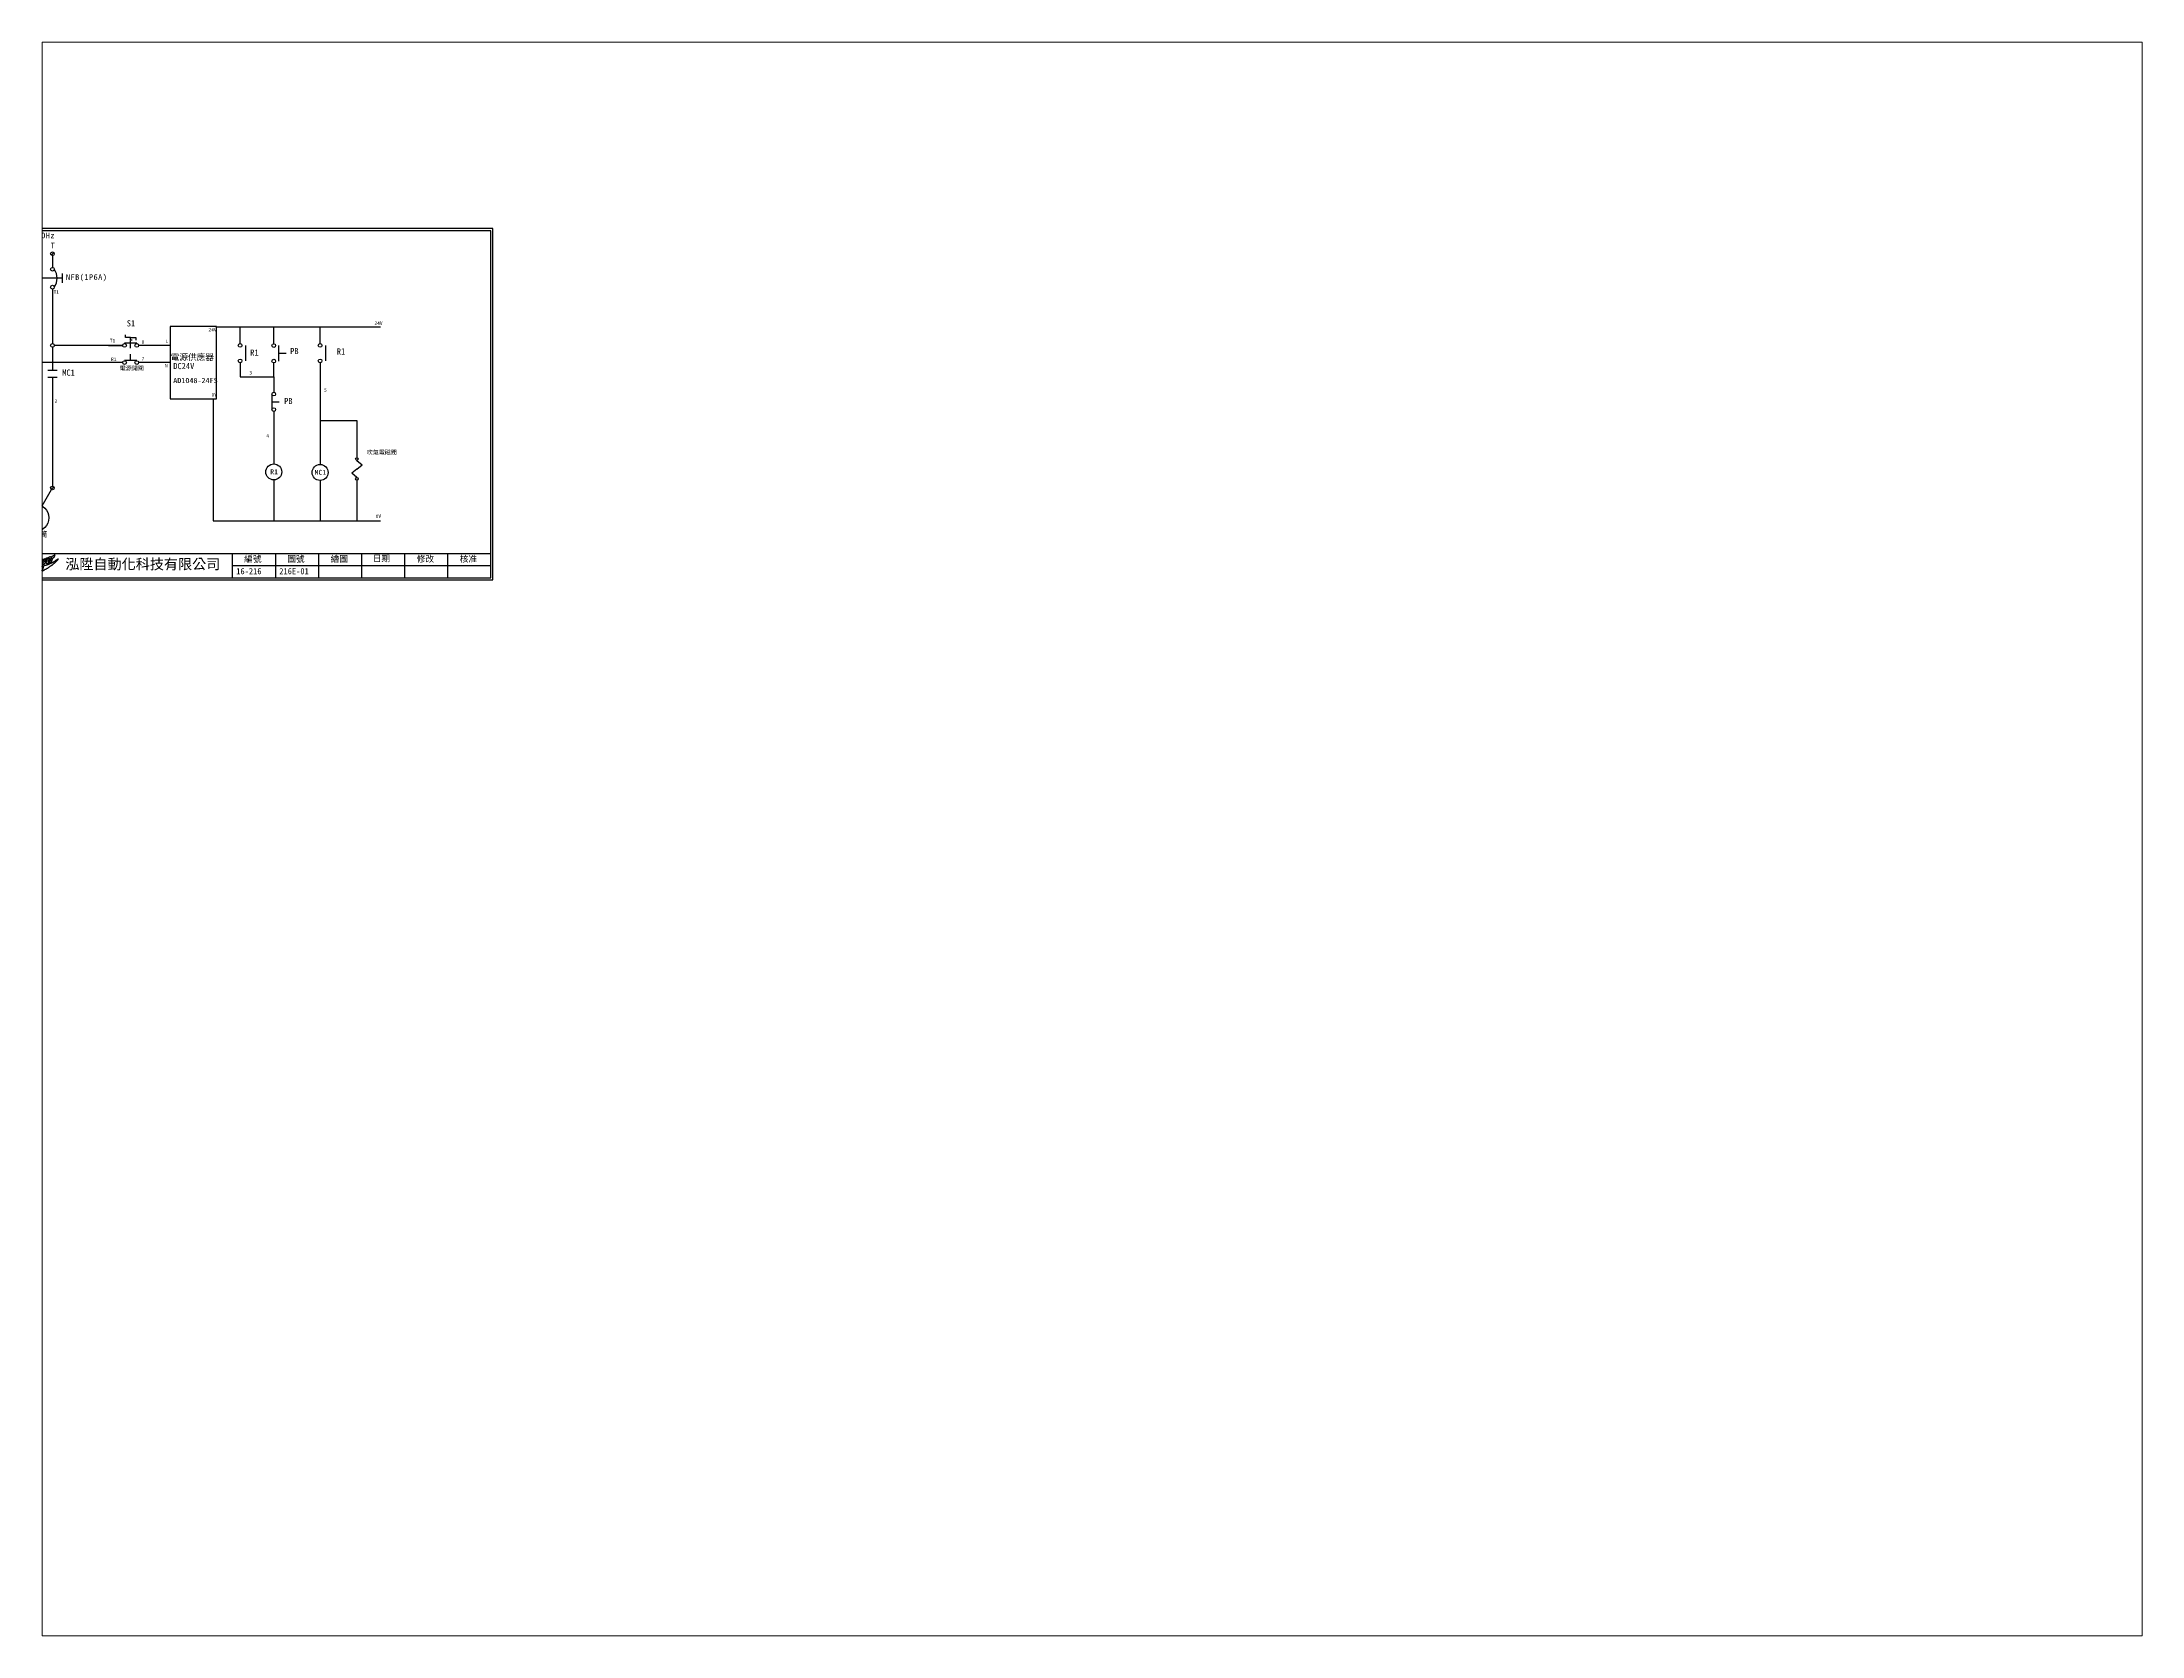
# Paper-space layout '配置1' of a CAD drawing. Extents: x 26 to 231, y 20 to 176.
# The model-space entities are those that its viewports show. They can reach past a viewport. Long polylines and large blocks are cut down to what shows.
import ezdxf
from ezdxf.enums import TextEntityAlignment as Align

# ---------------------------------------------------------------- set-up
doc = ezdxf.new("R2010")
doc.units = 0
doc.linetypes.add('DASHED', pattern=[0.2, 0.1, -0.1])
doc.linetypes.add('HIDDEN9', pattern=[3.5, 2, -1.5])
doc.layers.get('0').update_dxf_attribs({"linetype": 'CONTINUOUS'})
for name, color, linetype in [('7', 7, 'CONTINUOUS'), ('圖框層', 7, 'CONTINUOUS'), ('標尺寸層', 3, 'CONTINUOUS'), ('輪廓線層', 7, 'CONTINUOUS')]:
    doc.layers.add(name, color=color, linetype=linetype)
doc.styles.add('CNS', font='romanc.shx', dxfattribs={"bigfont": 'chineset.shx'})
doc.styles.add('STSL', font='kaiu.ttf')
doc.styles.add('標楷體', font='kaiu.ttf')

msp = doc.modelspace()

# ---------------------------------------------------------------- linework, layer by layer
for p, q in [((8.3, 445.5), (6.8, 444)), ((7.5, 424.3), (7.5, 392.7)), ((102.9, 402.6), (75.9, 402.6)), ((75.9, 402.6), (75.9, 360.6)), ((102.9, 364.4), (102.9, 402.6)), ((7.5, 390.5), (7.6, 377.2)), ((48.3, 391.6), (8.6, 391.6)), ((40.1, 391.6), (48.3, 391.6)), ((42.2, 391.6), (48.3, 391.6)), ((49.9, 396.2), (49.9, 397.7)), ((52.9, 396.2), (49.9, 396.2)), ((52.9, 396.2), (55.9, 396.2)), ((53.9, 394.6), (52.9, 394.9)), ((53.9, 394.6), (52.9, 394.4)), ((55.9, 396.2), (55.9, 394.7)), ((71.6, 391.6), (57.6, 391.6)), ((75.9, 391.6), (57.6, 391.6)), ((198, 402.1), (102.9, 402.1)), ((48.3, 381.6), (-11.4, 381.6)), ((71.6, 381.6), (57.6, 381.6)), ((75.9, 381.6), (57.6, 381.6)), ((75.9, 360.6), (98.9, 360.6)), ((98.9, 360.6), (102.9, 360.6)), ((102.9, 360.6), (102.9, 364.4)), ((7.5, 322.9), (7.5, 309.8)), ((1.5, 298.4), (7, 307.9)), ((8.3, 309.5), (6.8, 308))]:
    msp.add_line(p, q)
at = {"color": 7, "linetype": 'HIDDEN9'}
msp.add_line((13.2, 430.6), (-9.8, 430.6), dxfattribs=at)
for centre, radius in [((7.5, 444.8), 1.07), ((7.5, 435.8), 1.07), ((7.5, 425.4), 1.07), ((7.5, 391.6), 1.07), ((116.5, 391.6), 1.07), ((136.1, 391.5), 1.07), ((163, 391.6), 1.07), ((116.5, 382.6), 1.07), ((136.1, 382.5), 1.07), ((163, 382.6), 1.07), ((136.1, 363.3), 1.07), ((136.1, 354.3), 1.07), ((136.1, 318.1), 4.64), ((163, 317.8), 4.64), ((7.5, 308.8), 1.07), ((-2.5, 291.5), 8)]:
    msp.add_circle(centre, radius)
at = {"color": 7}
msp.add_arc((1.2, 430.6), 9.05, 325.1286, 34.8714, dxfattribs=at)
at = {"layer": '7'}
for p, q in [((49.4, 393), (56.5, 393)), ((52.9, 394.9), (52.9, 396.2)), ((52.9, 393), (52.9, 394.4)), ((49.4, 383), (56.5, 383))]:
    msp.add_line(p, q, dxfattribs=at)
at = {"layer": '7', "linetype": 'DASHED'}
msp.add_line((52.9, 383), (52.9, 393), dxfattribs=at)
at = {"layer": '7'}
for centre in [(49.4, 391.6), (56.5, 391.6), (49.4, 381.6), (56.5, 381.6)]:
    msp.add_circle(centre, 1.07, dxfattribs=at)
at = {"layer": '圖框層', "color": 7}
for p, q in [((263.4, 459.4), (-23.6, 459.4)), ((262.2, 458.2), (-22.3, 458.2)), ((262.2, 256.7), (262.2, 458.2)), ((263.4, 255.5), (263.4, 459.4)), ((-22.3, 270.7), (262.2, 270.7)), ((112.2, 256.7), (112.2, 270.7)), ((137.2, 256.7), (137.2, 270.7)), ((162.2, 256.7), (162.2, 270.7)), ((187.2, 256.7), (187.2, 270.7)), ((212.2, 256.7), (212.2, 270.7)), ((237.2, 256.7), (237.2, 270.7)), ((-22.3, 256.7), (262.2, 256.7)), ((112.2, 263.7), (262.2, 263.7)), ((-23.6, 255.5), (263.4, 255.5))]:
    msp.add_line(p, q, dxfattribs=at)
at = {"layer": '標尺寸層', "color": 7}
for p, q in [((7.5, 443.7), (7.5, 436.8)), ((13.2, 433.3), (13.2, 427.9)), ((7.5, 424.3), (7.5, 424.3)), ((116.5, 392.7), (116.5, 402.1)), ((119.7, 391.6), (119.7, 382.6)), ((136.1, 392.5), (136.1, 402.1)), ((138.9, 391.5), (138.9, 382.5)), ((163, 392.7), (163, 402.1)), ((166.2, 391.6), (166.2, 382.6)), ((116.5, 381.5), (116.5, 373.3)), ((136.1, 373.3), (136.1, 381.4)), ((138.9, 387), (143.2, 387)), ((163, 381.5), (163, 373.3)), ((4.8, 377.2), (10.3, 377.2)), ((4.8, 373.2), (10.3, 373.2)), ((7.5, 373.2), (7.5, 309.8)), ((116.5, 373.3), (136.1, 373.3)), ((136.1, 373.3), (136.1, 364.4)), ((163, 373.3), (163, 322.5)), ((100.9, 360.6), (100.9, 289.8)), ((135, 363.3), (135, 354.3)), ((135, 358.8), (139.3, 358.8)), ((136.1, 353.2), (136.1, 322.8)), ((163, 347.9), (184.4, 347.9)), ((184.4, 347.9), (184.4, 326.3)), ((184.4, 319.8), (181.4, 317.4)), ((184.4, 314.9), (181.4, 317.4)), ((184.4, 324.8), (187.4, 322.3)), ((184.4, 319.8), (187.4, 322.3)), ((136.1, 313.5), (136.1, 289.8)), ((163, 313.2), (163, 289.8)), ((184.4, 313.4), (184.4, 289.8)), ((100.9, 289.8), (198, 289.8))]:
    msp.add_line(p, q, dxfattribs=at)
for centre in [(184.4, 325.6), (184.4, 314.1)]:
    msp.add_circle(centre, 0.751, dxfattribs=at)
at = {"layer": '輪廓線層', "color": 116}
for points in [[(1.5, 264.1), (0.7, 263.9), (1.3, 267.1), (2.1, 267.5), (1.7, 265.5), (2.7, 267.7), (3.4, 267.9), (2.9, 265.9), (3.8, 268.1), (4.7, 268.4), (2.8, 264.4), (2, 264.2), (2.4, 266.1)], [(6.4, 267.2), (6.3, 267.2), (6.3, 267.1), (6.3, 267.1), (6.3, 267), (6.3, 267), (6.3, 267), (6.3, 266.9), (6.3, 266.9), (6.2, 266.9), (6.2, 266.9), (6.2, 266.8), (6.2, 266.8), (6.2, 266.8), (6.2, 266.8), (6.2, 266.8), (6.1, 266.8), (6.1, 266.8), (6.1, 266.8), (6.1, 266.8), (6, 266.8), (6, 266.7), (5.9, 266.7), (5.9, 266.7), (5.8, 266.7), (5.8, 266.7), (5.7, 266.7), (5.6, 266.7), (5.6, 266.6), (5.5, 266.6), (5.4, 266.6), (5.4, 266.6), (5.3, 266.6), (5.3, 266.6), (5.2, 266.5), (5.2, 266.5), (5.1, 266.5), (5.1, 266.5), (5, 266.5), (5, 266.5), (5, 266.5), (4.9, 266.5), (4.9, 266.4), (4.9, 266.4), (4.9, 266.4), (4.9, 266.4), (4.9, 266.4), (4.9, 266.4), (4.8, 266.4), (4.8, 266.3), (4.8, 266.3), (4.8, 266.3), (4.8, 266.3), (4.8, 266.3), (4.8, 266.2), (4.8, 266.2), (4.8, 266.2), (4.8, 266.2), (4.8, 266.1), (4.8, 266.1), (4.8, 266.1), (4.8, 266.1), (4.8, 266.1), (4.8, 266), (4.8, 266), (4.8, 266), (4.8, 266), (4.8, 266), (4.8, 266), (4.8, 266), (4.8, 265.9), (4.8, 265.9), (4.8, 265.9), (4.9, 265.9), (4.9, 265.9), (4.9, 265.9), (4.9, 265.9), (4.9, 265.9), (5, 265.9), (5, 265.9), (5, 265.9), (5, 265.9), (5, 266), (5.1, 266), (5.1, 266), (5.1, 266), (5.1, 266), (5.1, 266), (5.1, 266), (5.2, 266.1), (5.2, 266.1), (5.2, 266.1), (5.2, 266.1), (5.2, 266.1), (5.3, 266.1), (5.3, 266.2), (5.3, 266.2), (5.3, 266.2), (5.3, 266.2), (5.3, 266.2), (5.3, 266.3), (5.4, 266.3), (5.4, 266.3), (5.4, 266.3), (5.5, 266.3), (5.5, 266.3), (5.6, 266.3), (5.6, 266.4), (5.7, 266.4), (5.8, 266.4), (5.8, 266.3), (5.8, 266.3), (5.9, 266.3), (5.9, 266.2), (5.8, 266.1), (5.8, 266.1), (5.8, 266), (5.7, 265.9), (5.6, 265.8), (5.6, 265.7), (5.5, 265.6), (5.5, 265.5), (5.4, 265.4), (5.3, 265.4), (5.3, 265.3), (5.2, 265.3), (5.2, 265.2), (5.1, 265.2), (5.1, 265.1), (5, 265.1), (5, 265.1), (5, 265.1), (4.9, 265), (4.9, 265), (4.8, 265), (4.8, 265), (4.8, 265), (4.8, 264.9), (4.7, 264.9), (4.7, 264.9), (4.7, 264.9), (4.6, 264.9), (4.6, 264.9), (4.6, 264.9), (4.6, 264.9), (4.6, 264.9), (4.5, 264.8), (4.5, 264.8), (4.5, 264.8), (4.5, 264.8), (4.4, 264.8), (4.4, 264.8), (4.4, 264.8), (4.4, 264.8), (4.3, 264.8), (4.3, 264.8), (4.3, 264.8), (4.2, 264.8), (4.2, 264.9), (4.2, 264.9), (4.1, 264.9), (4.1, 264.9), (4.1, 264.9), (4.1, 264.9), (4.1, 264.9), (4, 264.9), (4, 265), (4, 265), (4, 265), (4, 265), (4, 265.1), (4, 265.1), (3.9, 265.1), (3.9, 265.2), (3.9, 265.2), (3.9, 265.3), (3.9, 265.3), (3.9, 265.3), (3.9, 265.4), (3.9, 265.4), (3.9, 265.5), (3.9, 265.5), (3.9, 265.6), (3.9, 265.6), (3.9, 265.7), (3.9, 265.7), (3.9, 265.8), (3.9, 265.8), (4, 265.9), (4, 266), (4, 266), (4, 266.1), (4, 266.2), (4.1, 266.3), (4.1, 266.4), (4.1, 266.4), (4.1, 266.5), (4.2, 266.6), (4.2, 266.7), (4.3, 266.8), (4.3, 266.9), (4.3, 267), (4.4, 267.1), (4.4, 267.2), (4.5, 267.3), (4.5, 267.4), (4.6, 267.5), (4.6, 267.6), (4.7, 267.7), (4.8, 267.8), (4.8, 267.9), (4.9, 268), (4.9, 268), (5, 268.1), (5.1, 268.2), (5.1, 268.3), (5.2, 268.3), (5.2, 268.4), (5.2, 268.4), (5.3, 268.5), (5.3, 268.5), (5.4, 268.5), (5.4, 268.6), (5.4, 268.6), (5.5, 268.6), (5.5, 268.7), (5.6, 268.7), (5.6, 268.7), (5.6, 268.8), (5.7, 268.8), (5.7, 268.8), (5.8, 268.8), (5.8, 268.9), (5.8, 268.9), (5.9, 268.9), (5.9, 268.9), (6, 268.9), (6, 268.9), (6, 269), (6.1, 269), (6.1, 269), (6.1, 269), (6.2, 269), (6.2, 269), (6.2, 269), (6.2, 269), (6.3, 269), (6.3, 269), (6.3, 269), (6.3, 269), (6.4, 269), (6.4, 269), (6.4, 269), (6.4, 269), (6.4, 268.9), (6.5, 268.9), (6.5, 268.9), (6.5, 268.9), (6.5, 268.9), (6.5, 268.9), (6.5, 268.8), (6.6, 268.8), (6.6, 268.8), (6.6, 268.8), (6.6, 268.7), (6.6, 268.7), (6.6, 268.7), (6.6, 268.6), (6.6, 268.6), (6.6, 268.6), (6.6, 268.5), (6.6, 268.5), (6.6, 268.5), (6.6, 268.4), (6.6, 268.4), (6.6, 268.3), (6.6, 268.3), (6.6, 268.2), (6.6, 268.2), (6.6, 268.1), (6.6, 268.1), (6.6, 268), (6.6, 268), (6.6, 267.9), (6.6, 267.9), (6.5, 267.8), (6.5, 267.8), (6.5, 267.7), (6.5, 267.7), (6.5, 267.6), (6.5, 267.5), (6.5, 267.5), (6.4, 267.4), (6.4, 267.4), (6.4, 267.3), (6.4, 267.3)], [(7.6, 267.8), (7.4, 267.3), (7.2, 266.9), (6.8, 265.6), (5.9, 265.4), (7.4, 269.3), (8.1, 269.6), (8, 269.2), (8.3, 269.6), (8.6, 269.9), (8.9, 270), (8.3, 268.3), (8.2, 268.3), (8, 268.2), (7.8, 268.1)], [(-2.7, 264.9), (-2.6, 264.9), (-2.6, 264.9), (-2.6, 264.9), (-2.6, 264.9), (-2.6, 264.9), (-2.6, 264.9), (-2.6, 264.9), (-2.6, 264.9), (-2.6, 264.9), (-2.6, 264.9), (-2.6, 264.8), (-2.6, 264.8), (-2.6, 264.8), (-2.6, 264.8), (-2.6, 264.8), (-2.6, 264.8), (-2.6, 264.7), (-2.6, 264.7), (-2.6, 264.7), (-2.6, 264.7), (-2.6, 264.7), (-2.6, 264.6), (-2.6, 264.6), (-2.6, 264.6), (-2.6, 264.6), (-2.6, 264.5), (-2.6, 264.5), (-2.6, 264.5), (-2.6, 264.4), (-2.6, 264.4), (-2.6, 264.4), (-2.6, 264.3), (-2.7, 264.3), (-2.7, 264.3), (-2.7, 264.2), (-2.7, 264.2), (-2.7, 264.2), (-2.7, 264.2), (-2.7, 264.1), (-2.8, 264.1), (-2.8, 264.1), (-2.8, 264), (-2.8, 264), (-2.8, 264), (-2.8, 263.9), (-2.8, 263.9), (-2.9, 263.9), (-2.9, 263.9), (-2.9, 263.8), (-2.9, 263.8), (-2.9, 263.8), (-2.9, 263.8), (-2.9, 263.8), (-3, 263.7), (-3, 263.7), (-3, 263.7), (-3, 263.7), (-3, 263.7), (-3, 263.7), (-3, 263.7), (-3.1, 263.6), (-3.1, 263.6), (-3.1, 263.6), (-3.1, 263.6), (-3.1, 263.6), (-3.1, 263.6), (-3.1, 263.6), (-3.2, 263.6), (-3.2, 263.6), (-3.2, 263.6), (-3.2, 263.6), (-3.2, 263.6), (-3.2, 263.6), (-3.2, 263.6), (-3.2, 263.6), (-3.3, 263.6), (-3.3, 263.6), (-3.3, 263.6), (-3.3, 263.6), (-3.3, 263.7), (-3.3, 263.7), (-3.3, 263.7), (-3.3, 263.7), (-3.3, 263.7), (-3.3, 263.8), (-3.3, 263.8), (-3.3, 263.8), (-3.3, 263.8), (-3.3, 263.8), (-3.3, 263.9), (-3.3, 263.9), (-3.3, 263.9), (-3.3, 263.9), (-3.3, 264), (-3.2, 264), (-3.2, 264), (-3.2, 264.1), (-3.2, 264.1), (-3.2, 264.1), (-3.2, 264.1), (-3.2, 264.2), (-3.2, 264.2), (-3.2, 264.2), (-3.2, 264.2), (-3.2, 264.3), (-3.1, 264.3), (-3.1, 264.3), (-3.1, 264.4), (-3.1, 264.4), (-3.1, 264.4), (-3.1, 264.5), (-3.1, 264.5), (-3, 264.5), (-3, 264.5), (-3, 264.6), (-3, 264.6), (-3, 264.6), (-3, 264.7), (-2.9, 264.7), (-2.9, 264.7), (-2.9, 264.7), (-2.9, 264.8), (-2.9, 264.8), (-2.9, 264.8), (-2.8, 264.8), (-2.8, 264.8), (-2.8, 264.9), (-2.8, 264.9), (-2.8, 264.9), (-2.8, 264.9), (-2.7, 264.9), (-2.7, 264.9), (-2.7, 264.9), (-2.7, 264.9), (-2.7, 264.9)], [(-1.3, 263.2), (-1.4, 263.2), (-1.4, 263.2), (-1.4, 263.2), (-1.5, 263.2), (-1.5, 263.2), (-1.5, 263.3), (-1.5, 263.3), (-1.6, 263.3), (-1.6, 263.3), (-1.6, 263.3), (-1.6, 263.3), (-1.6, 263.3), (-1.7, 263.4), (-1.7, 263.4), (-1.7, 263.4), (-1.7, 263.4), (-1.7, 263.4), (-1.7, 263.5), (-1.8, 263.5), (-1.8, 263.5), (-1.8, 263.5), (-1.8, 263.6), (-1.8, 263.6), (-1.8, 263.6), (-1.8, 263.7), (-1.8, 263.7), (-1.8, 263.7), (-1.8, 263.8), (-1.8, 263.8), (-1.8, 263.8), (-1.8, 263.9), (-1.8, 263.9), (-1.8, 263.9), (-1.8, 264), (-1.8, 264), (-1.8, 264.1), (-1.8, 264.1), (-1.8, 264.1), (-1.8, 264.2), (-1.7, 264.2), (-1.7, 264.3), (-1.7, 264.3), (-1.7, 264.3), (-1.7, 264.4), (-1.7, 264.4), (-1.7, 264.5), (-1.7, 264.5), (-1.6, 264.5), (-1.6, 264.6), (-1.6, 264.6), (-1.6, 264.6), (-1.6, 264.7), (-1.6, 264.7), (-1.6, 264.8), (-1.5, 264.8), (-1.5, 264.8), (-1.5, 264.9), (-1.5, 264.9), (-1.5, 265), (-1.4, 265), (-1.4, 265.1), (-1.4, 265.2), (-1.4, 265.2), (-1.3, 265.3), (-1.3, 265.4), (-1.3, 265.5), (-1.2, 265.5), (-1.2, 265.6), (-1.1, 265.7), (-1.1, 265.8), (-1, 265.8), (-1, 265.9), (-0.9, 266), (-0.9, 266), (-0.8, 266.1), (-0.8, 266.2), (-0.7, 266.2), (-0.7, 266.3), (-0.6, 266.3), (-0.6, 266.4), (-0.6, 266.4), (-0.5, 266.4), (-0.5, 266.5), (-0.4, 266.5), (-0.4, 266.5), (-0.4, 266.6), (-0.3, 266.6), (-0.3, 266.6), (-0.2, 266.6), (-0.2, 266.7), (-0.2, 266.7), (-0.1, 266.7), (-0.1, 266.7), (0, 266.7), (0, 266.8), (0, 266.8), (0.1, 266.8), (0.1, 266.8), (0.1, 266.8), (0.1, 266.8), (0.2, 266.8), (0.2, 266.8), (0.2, 266.9), (0.2, 266.9), (0.2, 266.9), (0.3, 266.9), (0.3, 266.9), (0.3, 266.9), (0.4, 266.9), (0.4, 266.9), (0.4, 266.9), (0.4, 266.9), (0.5, 266.9), (0.5, 266.9), (0.5, 266.9), (0.5, 266.9), (0.6, 266.9), (0.6, 266.9), (0.6, 266.8), (0.6, 266.8), (0.7, 266.8), (0.7, 266.8), (0.7, 266.8), (0.7, 266.7), (0.7, 266.7), (0.8, 266.7), (0.8, 266.7), (0.8, 266.6), (0.8, 266.6), (0.8, 266.5), (0.8, 266.5), (0.8, 266.4), (0.8, 266.4), (0.8, 266.3), (0.8, 266.3), (0.8, 266.2), (0.8, 266.2), (0.8, 266.1), (0.8, 266), (0.8, 266), (0.8, 265.9), (0.8, 265.9), (0.8, 265.8), (0.7, 265.7), (0.7, 265.7), (0.7, 265.6), (0.7, 265.6), (0.7, 265.5), (0.6, 265.5), (0.6, 265.4), (0.6, 265.4), (0.6, 265.3), (0.5, 265.3), (0.5, 265.2), (0.5, 265.1), (0.5, 265.1), (0.4, 265), (0.4, 265), (0.4, 264.9), (0.4, 264.9), (0.3, 264.8), (0.3, 264.7), (0.3, 264.7), (0.2, 264.6), (0.2, 264.5), (0.2, 264.4), (0.1, 264.4), (0.1, 264.3), (0, 264.2), (0, 264.2), (-0.1, 264.1), (-0.1, 264), (-0.2, 263.9), (-0.2, 263.9), (-0.3, 263.8), (-0.3, 263.8), (-0.4, 263.7), (-0.5, 263.7), (-0.5, 263.6), (-0.6, 263.6), (-0.6, 263.5), (-0.7, 263.5), (-0.7, 263.5), (-0.8, 263.5), (-0.8, 263.4), (-0.8, 263.4), (-0.9, 263.4), (-0.9, 263.4), (-0.9, 263.3), (-1, 263.3), (-1, 263.3), (-1, 263.3), (-1.1, 263.3), (-1.1, 263.2), (-1.2, 263.2), (-1.2, 263.2), (-1.2, 263.2), (-1.3, 263.2), (-1.3, 263.2)], [(-0.6, 265.3), (-0.6, 265.3), (-0.6, 265.3), (-0.6, 265.4), (-0.5, 265.4), (-0.5, 265.5), (-0.5, 265.5), (-0.5, 265.5), (-0.5, 265.6), (-0.4, 265.6), (-0.4, 265.6), (-0.4, 265.7), (-0.4, 265.7), (-0.3, 265.7), (-0.3, 265.7), (-0.3, 265.8), (-0.3, 265.8), (-0.3, 265.8), (-0.2, 265.8), (-0.2, 265.8), (-0.2, 265.8), (-0.2, 265.8), (-0.1, 265.8), (-0.1, 265.8), (-0.1, 265.8), (-0.1, 265.8), (-0.1, 265.8), (-0.1, 265.8), (-0.1, 265.8), (-0.1, 265.7), (-0.1, 265.7), (0, 265.7), (0, 265.7), (0, 265.7), (0, 265.6), (0, 265.6), (-0.1, 265.6), (-0.1, 265.6), (-0.1, 265.5), (-0.1, 265.5), (-0.1, 265.5), (-0.1, 265.4), (-0.1, 265.4), (-0.1, 265.4), (-0.1, 265.4), (-0.1, 265.3), (-0.1, 265.3), (-0.1, 265.3), (-0.2, 265.2), (-0.2, 265.2), (-0.2, 265.2), (-0.2, 265.1), (-0.2, 265.1), (-0.2, 265.1), (-0.2, 265), (-0.2, 265), (-0.2, 265), (-0.3, 264.9), (-0.3, 264.9), (-0.3, 264.9), (-0.3, 264.8), (-0.3, 264.8), (-0.3, 264.8), (-0.3, 264.7), (-0.4, 264.7), (-0.4, 264.7), (-0.4, 264.7), (-0.4, 264.6), (-0.4, 264.6), (-0.4, 264.6), (-0.4, 264.6), (-0.5, 264.5), (-0.5, 264.5), (-0.5, 264.5), (-0.5, 264.5), (-0.5, 264.5), (-0.5, 264.4), (-0.5, 264.4), (-0.5, 264.4), (-0.6, 264.4), (-0.6, 264.4), (-0.6, 264.4), (-0.6, 264.3), (-0.6, 264.3), (-0.6, 264.3), (-0.7, 264.3), (-0.7, 264.3), (-0.7, 264.3), (-0.7, 264.3), (-0.7, 264.3), (-0.7, 264.3), (-0.8, 264.2), (-0.8, 264.2), (-0.8, 264.2), (-0.8, 264.2), (-0.8, 264.2), (-0.8, 264.3), (-0.9, 264.3), (-0.9, 264.3), (-0.9, 264.3), (-0.9, 264.3), (-0.9, 264.3), (-0.9, 264.3), (-0.9, 264.3), (-0.9, 264.3), (-0.9, 264.4), (-0.9, 264.4), (-0.9, 264.4), (-0.9, 264.4), (-0.9, 264.4), (-0.9, 264.5), (-0.9, 264.5), (-0.9, 264.5), (-0.9, 264.5), (-0.9, 264.6), (-0.9, 264.6), (-0.9, 264.6), (-0.9, 264.7), (-0.8, 264.7), (-0.8, 264.7), (-0.8, 264.8), (-0.8, 264.8), (-0.8, 264.8), (-0.8, 264.9), (-0.8, 264.9), (-0.8, 264.9), (-0.8, 264.9), (-0.8, 265), (-0.8, 265), (-0.8, 265), (-0.7, 265.1), (-0.7, 265.1), (-0.7, 265.1), (-0.7, 265.2), (-0.7, 265.2), (-0.6, 265.2)], [(5.7, 267.4), (5.7, 267.4), (5.7, 267.4), (5.6, 267.4), (5.6, 267.4), (5.6, 267.4), (5.6, 267.4), (5.5, 267.4), (5.5, 267.3), (5.5, 267.3), (5.4, 267.3), (5.4, 267.3), (5.4, 267.3), (5.4, 267.3), (5.4, 267.3), (5.3, 267.3), (5.3, 267.3), (5.3, 267.3), (5.3, 267.3), (5.2, 267.3), (5.2, 267.3), (5.2, 267.3), (5.2, 267.3), (5.2, 267.3), (5.2, 267.3), (5.2, 267.3), (5.2, 267.4), (5.2, 267.4), (5.2, 267.4), (5.2, 267.4), (5.2, 267.5), (5.2, 267.5), (5.3, 267.5), (5.3, 267.5), (5.3, 267.6), (5.3, 267.6), (5.3, 267.6), (5.3, 267.7), (5.4, 267.7), (5.4, 267.7), (5.4, 267.7), (5.4, 267.8), (5.4, 267.8), (5.5, 267.8), (5.5, 267.8), (5.5, 267.9), (5.5, 267.9), (5.5, 267.9), (5.6, 267.9), (5.6, 267.9), (5.6, 267.9), (5.6, 267.9), (5.6, 267.9), (5.7, 267.9), (5.7, 268), (5.7, 268), (5.7, 268), (5.7, 267.9), (5.7, 267.9), (5.8, 267.9), (5.8, 267.9), (5.8, 267.9), (5.8, 267.9), (5.8, 267.9), (5.8, 267.9), (5.8, 267.9), (5.8, 267.9), (5.8, 267.9), (5.8, 267.9), (5.8, 267.8), (5.8, 267.8), (5.8, 267.8), (5.8, 267.8), (5.8, 267.8), (5.8, 267.7), (5.8, 267.7), (5.8, 267.7), (5.8, 267.6), (5.8, 267.6), (5.8, 267.6), (5.8, 267.6), (5.8, 267.5), (5.8, 267.5), (5.8, 267.5), (5.8, 267.5), (5.7, 267.5), (5.7, 267.5), (5.7, 267.4)]]:
    msp.add_lwpolyline(points, close=True, dxfattribs=at)
at = {"layer": '輪廓線層', "color": 1}
msp.add_lwpolyline([(-4.7, 260.2), (-4.4, 260.3), (-4.1, 260.4), (-3.8, 260.4), (-3.6, 260.5), (-3.3, 260.6), (-3.1, 260.6), (-2.8, 260.7), (-2.6, 260.8), (-2.4, 260.8), (-2.2, 260.9), (-2, 261), (-1.8, 261), (-1.6, 261.1), (-1.5, 261.1), (-1.4, 261.2), (-1.2, 261.2), (-1.1, 261.2), (-1, 261.3), (-0.9, 261.3), (-0.8, 261.4), (-0.7, 261.4), (-0.6, 261.4), (-0.4, 261.5), (-0.3, 261.5), (-0.1, 261.6), (0, 261.7), (0.2, 261.7), (0.4, 261.8), (0.5, 261.9), (0.7, 261.9), (0.9, 262), (1, 262), (1.1, 262.1), (1.3, 262.1), (1.4, 262.2), (1.5, 262.2), (1.6, 262.3), (1.7, 262.3), (1.8, 262.3), (1.9, 262.4), (2, 262.4), (2.1, 262.5), (2.2, 262.5), (2.3, 262.5), (2.4, 262.6), (2.4, 262.6), (2.5, 262.6), (2.5, 262.7), (2.5, 262.7), (2.4, 262.7), (2.4, 262.7), (2.3, 262.7), (2.3, 262.7), (2.2, 262.7), (2.1, 262.8), (2.1, 262.8), (2, 262.8), (1.9, 262.8), (1.8, 262.8), (1.7, 262.8), (1.6, 262.8), (1.6, 262.8), (1.5, 262.8), (1.4, 262.8), (1.3, 262.9), (1.2, 262.9), (1.1, 262.9), (1, 262.9), (0.9, 262.9), (0.8, 262.9), (0.8, 262.9), (0.7, 262.9), (0.6, 262.9), (0.6, 262.9), (0.5, 263), (0.5, 263), (0.5, 263), (0.5, 263), (0.5, 263), (0.5, 263), (0.5, 263), (0.5, 263.1), (0.6, 263.1), (0.7, 263.1), (0.7, 263.1), (0.8, 263.1), (0.9, 263.2), (1.1, 263.2), (1.2, 263.2), (1.3, 263.3), (1.5, 263.3), (1.6, 263.4), (1.8, 263.4), (2, 263.4), (2.1, 263.5), (2.3, 263.6), (2.5, 263.6), (2.7, 263.7), (2.9, 263.7), (3, 263.8), (3.2, 263.8), (3.4, 263.9), (3.6, 264), (3.8, 264), (4, 264.1), (4.2, 264.1), (4.4, 264.2), (4.6, 264.3), (4.8, 264.4), (5, 264.4), (5.2, 264.5), (5.5, 264.6), (5.7, 264.7), (6, 264.8), (6.2, 265), (6.5, 265.1), (6.7, 265.2), (7, 265.3), (7.2, 265.4), (7.5, 265.5), (7.7, 265.6), (7.9, 265.7), (8, 265.8), (8.2, 265.9), (8.4, 266), (8.6, 266.1), (8.7, 266.2), (8.9, 266.3), (9.1, 266.4), (9.2, 266.5), (9.4, 266.7), (9.6, 266.8), (9.7, 266.9), (9.9, 267), (10, 267.1), (10.1, 267.2), (10.3, 267.3), (10.4, 267.4), (10.5, 267.4), (10.6, 267.5), (10.7, 267.6), (10.7, 267.6), (10.8, 267.6), (10.8, 267.6), (10.8, 267.6), (10.8, 267.5), (10.8, 267.5), (10.7, 267.4), (10.7, 267.4), (10.6, 267.3), (10.6, 267.2), (10.5, 267.1), (10.5, 267.1), (10.4, 267), (10.4, 266.9), (10.3, 266.8), (10.3, 266.8), (10.2, 266.7), (10.2, 266.6), (10.1, 266.6), (10, 266.5), (10, 266.4), (9.9, 266.3), (9.8, 266.3), (9.7, 266.2), (9.7, 266.1), (9.6, 266), (9.4, 265.9), (9.3, 265.8), (9.2, 265.7), (9.1, 265.5), (8.9, 265.4), (8.8, 265.3), (8.7, 265.1), (8.5, 265), (8.4, 264.9), (8.2, 264.7), (8, 264.6), (7.8, 264.4), (7.7, 264.3), (7.5, 264.1), (7.3, 264), (7.1, 263.8), (6.8, 263.7), (6.6, 263.5), (6.4, 263.3), (6.1, 263.2), (5.9, 263), (5.6, 262.8), (5.3, 262.6), (5.1, 262.5), (4.8, 262.3), (4.6, 262.1), (4.3, 262), (4, 261.8), (3.8, 261.7), (3.5, 261.5), (3.2, 261.4), (3, 261.2), (2.7, 261), (2.5, 260.9), (2.2, 260.7), (1.9, 260.6), (1.7, 260.5), (1.5, 260.3), (1.2, 260.2), (1, 260.1), (0.8, 260), (0.7, 259.9), (0.5, 259.8), (0.4, 259.7), (0.3, 259.7), (0.1, 259.6), (0, 259.6), (-0.1, 259.5), (-0.1, 259.5), (-0.2, 259.4), (-0.3, 259.4), (-0.3, 259.4), (-0.4, 259.4), (-0.4, 259.3), (-0.4, 259.4), (-0.4, 259.4), (-0.4, 259.4), (-0.4, 259.4), (-0.3, 259.5), (-0.2, 259.6), (-0.1, 259.6), (0, 259.7), (0.1, 259.8), (0.2, 259.9), (0.4, 260), (0.5, 260.1), (0.7, 260.3), (0.8, 260.4), (1, 260.5), (1.2, 260.6), (1.3, 260.7), (1.5, 260.8), (1.6, 261), (1.7, 261), (1.9, 261.1), (2, 261.2), (2, 261.3), (2.1, 261.3), (2.1, 261.4), (2.1, 261.4), (2.1, 261.4), (2, 261.4), (1.9, 261.3), (1.8, 261.3), (1.6, 261.2), (1.5, 261.1), (1.3, 261), (1, 260.9), (0.7, 260.8), (0.5, 260.7), (0.1, 260.5), (-0.2, 260.4), (-0.5, 260.3), (-0.8, 260.1), (-1.1, 260), (-1.4, 259.9), (-1.6, 259.8), (-1.8, 259.7), (-2.1, 259.6), (-2.3, 259.6), (-2.5, 259.5), (-2.7, 259.4), (-2.9, 259.4), (-3.2, 259.3), (-3.4, 259.2), (-3.7, 259.1), (-4, 259), (-4.3, 259), (-4.6, 258.9), (-4.9, 258.8)], dxfattribs=at)
at = {"layer": '輪廓線層', "color": 116}
for points in [[(-4.6, 263.1), (-4.6, 263.1), (-4.6, 263.1), (-4.6, 263.1), (-4.6, 263.1), (-4.6, 263.1), (-4.6, 263.1), (-4.6, 263), (-4.6, 263), (-4.6, 263), (-4.6, 263)], [(-4.6, 265.1), (-4.6, 265.1), (-4.6, 265.1), (-4.6, 265.1), (-4.5, 265.1), (-4.5, 265.1), (-4.5, 265.1), (-4.4, 265.1), (-4.4, 265), (-4.4, 265), (-4.4, 265), (-4.3, 265), (-4.3, 265), (-4.3, 265), (-4.3, 265), (-4.3, 265), (-4.3, 265), (-4.2, 265), (-4.2, 265), (-4.2, 264.9), (-4.2, 264.9), (-4.2, 264.9), (-4.2, 264.9), (-4.2, 264.9), (-4.2, 264.9), (-4.1, 264.8), (-4.1, 264.8), (-4.1, 264.8), (-4.1, 264.7), (-4.1, 264.7), (-4.1, 264.7), (-4.1, 264.7), (-4.1, 264.6), (-4.1, 264.6), (-4.1, 264.6), (-4.1, 264.5), (-4.1, 264.5), (-4.1, 264.5), (-4.1, 264.4), (-4.1, 264.4), (-4.1, 264.3), (-4.1, 264.3), (-4.1, 264.3), (-4.2, 264.2), (-4.2, 264.2), (-4.2, 264.1), (-4.2, 264.1), (-4.2, 264.1), (-4.2, 264), (-4.2, 264), (-4.2, 263.9), (-4.2, 263.9), (-4.2, 263.9), (-4.2, 263.8), (-4.2, 263.8), (-4.2, 263.8), (-4.3, 263.7), (-4.3, 263.7), (-4.3, 263.7), (-4.3, 263.6), (-4.3, 263.6), (-4.4, 263.6), (-4.4, 263.5), (-4.4, 263.5), (-4.5, 263.5), (-4.5, 263.5), (-4.6, 263.4), (-4.6, 263.4)], [(-4.6, 262), (-4.5, 262.4), (-4.3, 262.9), (-4.2, 263.4), (-3.9, 264.1), (-3.7, 264.8), (-3.5, 265.4), (-2.7, 265.7), (-2.7, 265.5), (-2.6, 265.7), (-2.3, 265.9), (-2, 266), (-1.8, 266), (-1.7, 266), (-1.6, 265.9), (-1.6, 265.6), (-1.6, 265.4), (-1.6, 265.1), (-1.7, 264.9), (-1.8, 264.6), (-1.9, 264.4), (-2.1, 264), (-2.3, 263.6), (-2.5, 263.2), (-2.8, 262.9), (-3.1, 262.7), (-3.2, 262.6), (-3.4, 262.6), (-3.5, 262.6), (-3.6, 262.7), (-3.6, 262.8), (-3.6, 262.9), (-3.7, 262.7), (-3.7, 262.5), (-3.8, 262.3), (-3.9, 261.9), (-4, 261.6), (-4.1, 261.5), (-4.1, 261.4), (-4.4, 261.3), (-4.9, 261.2)]]:
    msp.add_lwpolyline(points, dxfattribs=at)

# ---------------------------------------------------------------- texts
at = {"color": 7}
for s, p in [('R1', (136.3, 318.2)), ('MC1', (163.2, 317.9))]:
    msp.add_text(s, height=2.86, dxfattribs=at).set_placement(p, align=Align.MIDDLE_CENTER)
at = {"color": 0, "char_height": 3.25, "style": '標楷體'}
for s, insert, width, attachment_point in [('\\pt6.5;{\\T1.1;110VAC/60Hz}', (-20.4, 457.1), 35.213, 1), ('\\pt6.5;{\\T1.1;T}', (6.5, 451.2), 2, 1), ('\\pt6.5;{\\T1.1;NFB(1P6A)}', (27.4, 432.9), 24.607, 2), ('{\\T1.1;振動筒}', (-2.5, 283.5), 24.145, 2)]:
    msp.add_mtext(s, dxfattribs=dict(at, insert=insert, width=width, attachment_point=attachment_point))
at = {"layer": '圖框層', "color": 4, "style": 'STSL'}
for s, height, p in [('T1', 2, (8.2, 421.7)), ('S1', 3.6, (50.7, 402.6)), ('24V', 2, (194.6, 403.5)), ('T1', 2, (40.9, 393.4)), ('8', 2, (59.4, 392.6)), ('L', 2, (73.3, 393)), ('24V', 2, (98.2, 399.7)), ('R1', 2, (41.6, 382.5)), ('7', 2, (59.3, 382.7)), ('N', 2, (72.9, 378.8)), ('電源供應器', 3.6, (76.2, 383)), ('DC24V', 3.6, (77.7, 377.8)), ('R1', 3.6, (122.4, 385.6)), ('PB', 3.6, (145.6, 386.5)), ('R1', 3.6, (172.7, 386.3)), ('MC1', 3.6, (13.2, 374)), ('AD1048-24FS', 3, (77.7, 369.7)), ('3', 2, (121.9, 374.7)), ('5', 2, (165.3, 364.7)), ('2', 2, (8.8, 358.3)), ('0V', 2, (100, 361.9)), ('PB', 3.6, (142.1, 357.5)), ('4', 2, (131.8, 338.1)), ('M1', 3.6, (-4.6, 289.9)), ('0V', 2, (195.3, 291.4)), ('泓陞自動化科技有限公司', 6, (15, 261.6)), ('編號', 3.6, (118.9, 265.8)), ('圖號', 3.6, (143.9, 265.8)), ('繪圖', 3.6, (169.1, 265.8)), ('日期', 3.6, (193.6, 266.1)), ('修改', 3.6, (219.1, 265.8)), ('核准', 3.6, (244.1, 265.8)), ('16-216', 3.6, (114.3, 258.7)), ('216E-01', 3.6, (139.3, 258.7))]:
    msp.add_text(s, height=height, dxfattribs=at).set_placement(p)
at = {"layer": '標尺寸層', "color": 7, "char_height": 2.5, "attachment_point": 1, "style": 'CNS'}
for s, insert, width in [('{\\fDFKai-SB|b0|i0|c136|p65;電源開關}', (46.6, 379.6), 14.085), ('{\\fDFKai-SB|b0|i0|c136|p65;吹氣電磁閥}', (190.1, 330.8), 20.315)]:
    msp.add_mtext(s, dxfattribs=dict(at, insert=insert, width=width))

psp = doc.layouts.new('配置1')

# ---------------------------------------------------------------- viewports
at = {"layer": '標尺寸層'}
psp.add_viewport(center=(128.5, 97.5), size=(205.6, 156), view_center_point=(611.37, 104.98), view_height=925.5311, dxfattribs=at)

doc.saveas('drawing.dxf')
